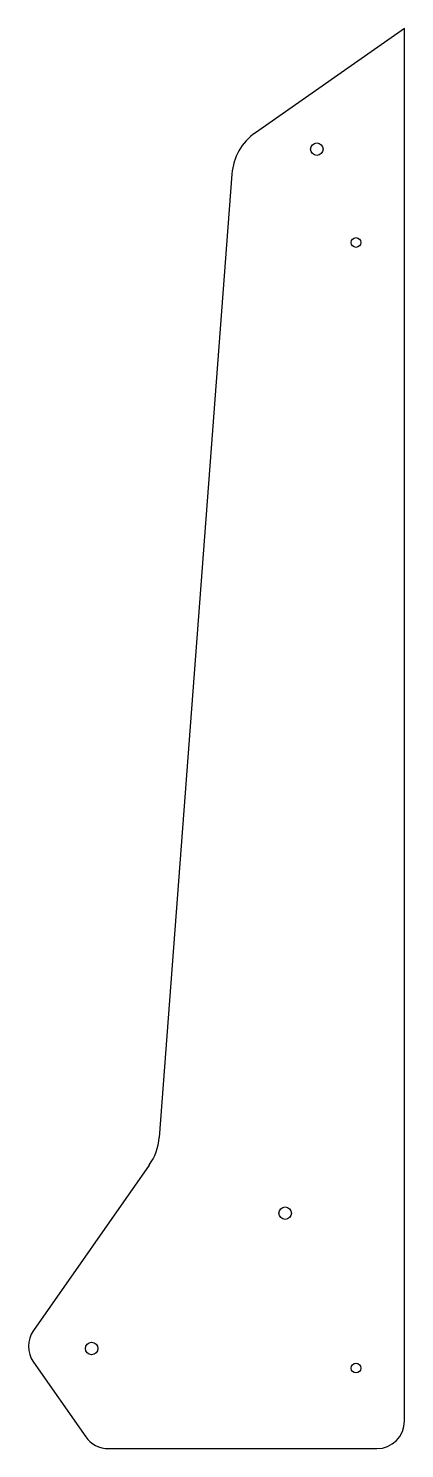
# Model space of a CAD drawing. Header units: millimetres. Extents: x -42899 to -42628, y -4374 to -3351.
import ezdxf

# ---------------------------------------------------------------- set-up
doc = ezdxf.new("R2010")
doc.units = ezdxf.units.MM

msp = doc.modelspace()

# ---------------------------------------------------------------- linework, layer by layer
at = {"color": 7, "linetype": 'Continuous', "lineweight": 25}
for p, q in [((-42628.1, -3351), (-42735.4, -3426.2)), ((-42628.1, -4354.3), (-42628.1, -3351)), ((-42752.4, -3456), (-42804.7, -4150.1)), ((-42811.9, -4170.1), (-42895.2, -4289.1)), ((-42895.2, -4312), (-42857.6, -4365.8)), ((-42841.2, -4374.3), (-42648.1, -4374.3))]:
    msp.add_line(p, q, dxfattribs=at)
for centre, radius in [((-42691.2, -3438), 4.5), ((-42663.1, -3505.3), 3.5), ((-42714, -4204.7), 4.5), ((-42853.3, -4302.2), 4.5), ((-42663.1, -4316.3), 3.5)]:
    msp.add_circle(centre, radius, dxfattribs=at)
for centre, radius, start, end in [((-42712.5, -3459), 40, 125, 175.6877), ((-42844.6, -4147.1), 40, 325, 355.6877), ((-42878.8, -4300.6), 20, 145, 215), ((-42648.1, -4354.3), 20, 270, 360), ((-42841.2, -4354.3), 20, 215, 270)]:
    msp.add_arc(centre, radius, start, end, dxfattribs=at)

doc.saveas('drawing.dxf')
